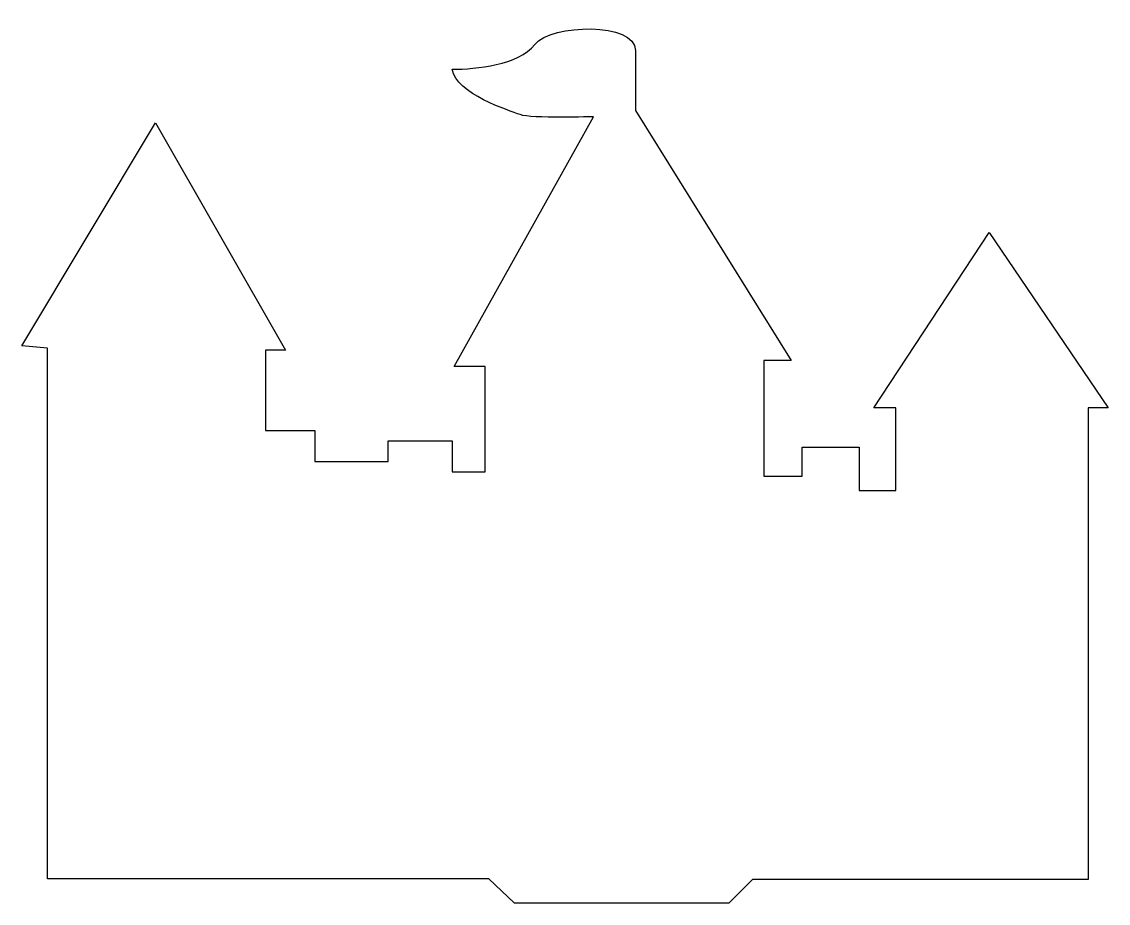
# Model space of a CAD drawing. Header units: centimetres. Extents: x -9.7 to 9.7, y -7.8 to 7.9.
import ezdxf

# ---------------------------------------------------------------- set-up
doc = ezdxf.new("R2010")
doc.units = ezdxf.units.CM
doc.header["$MEASUREMENT"] = 0
doc.layers.add('Camada 1', color=7, linetype='Continuous')

msp = doc.modelspace()

# ---------------------------------------------------------------- linework, layer by layer
at = {"layer": 'Camada 1'}
msp.add_open_spline([(-0.8968, -7.77632), (-0.8968, -7.77632), (2.9132, -7.77632), (2.9132, -7.77632), (2.9132, -7.77632), (2.9132, -7.77632), (3.33653, -7.35299), (3.33653, -7.35299), (3.33653, -7.35299), (3.33653, -7.35299), (9.30378, -7.35298), (9.30378, -7.35298), (9.30378, -7.35298), (9.30378, -7.35298), (9.30378, 1.03484), (9.30378, 1.03484), (9.30378, 1.03484), (9.30378, 1.03484), (9.66227, 1.03484), (9.66227, 1.03484), (9.66227, 1.03484), (9.66227, 1.03484), (7.54407, 4.15732), (7.54407, 4.15732), (7.54407, 4.15732), (7.54407, 4.15732), (5.49101, 1.03484), (5.49101, 1.03484), (5.49101, 1.03484), (5.49101, 1.03484), (5.88206, 1.03484), (5.88206, 1.03484), (5.88206, 1.03484), (5.88206, 1.03484), (5.88206, -0.43458), (5.88206, -0.43458), (5.88206, -0.43458), (5.88206, -0.43458), (5.23026, -0.43458), (5.23026, -0.43458), (5.23026, -0.43458), (5.23026, -0.43458), (5.23026, 0.33684), (5.23026, 0.33684), (5.23026, 0.33684), (5.23026, 0.33684), (4.22008, 0.33684), (4.22008, 0.33684), (4.22008, 0.33684), (4.22008, 0.33684), (4.22008, -0.17746), (4.22008, -0.17746), (4.22008, -0.17746), (4.22008, -0.17746), (3.53573, -0.17746), (3.53573, -0.17746), (3.53573, -0.17746), (3.53573, -0.17746), (3.53573, 1.87973), (3.53573, 1.87973), (3.53573, 1.87973), (3.53573, 1.87973), (4.02452, 1.87973), (4.02452, 1.87973), (4.02452, 1.87973), (4.02452, 1.87973), (1.25463, 6.32473), (1.25463, 6.32473), (1.25463, 6.32473), (1.25463, 6.32473), (1.25463, 6.87575), (1.25463, 7.39005), (1.25463, 7.39005), (1.25463, 7.90435), (-0.24439, 7.86765), (-0.53766, 7.50028), (-0.53766, 7.50028), (-0.831, 7.13293), (-1.58052, 7.05946), (-2.00419, 7.05946), (-2.00419, 7.05946), (-1.939, 6.61864), (-0.99393, 6.32474), (-0.79843, 6.25129), (-0.79843, 6.25129), (-0.60293, 6.17784), (0.50515, 6.21457), (0.50515, 6.21457), (0.50515, 6.21457), (0.50515, 6.21457), (-1.97154, 1.7696), (-1.97154, 1.7696), (-1.97154, 1.7696), (-1.97154, 1.7696), (-1.41753, 1.76959), (-1.41753, 1.76959), (-1.41753, 1.76959), (-1.41753, 1.76959), (-1.41753, -0.10395), (-1.41753, -0.10395), (-1.41753, -0.10395), (-1.41753, -0.10395), (-2.00419, -0.10395), (-2.00419, -0.10395), (-2.00419, -0.10395), (-2.00419, -0.10395), (-2.00419, 0.4471), (-2.00419, 0.4471), (-2.00419, 0.4471), (-2.00419, 0.4471), (-3.14473, 0.44709), (-3.14473, 0.44709), (-3.14473, 0.44709), (-3.14473, 0.44709), (-3.14473, 0.07974), (-3.14473, 0.07974), (-3.14473, 0.07974), (-3.14473, 0.07974), (-4.44823, 0.07975), (-4.44823, 0.07975), (-4.44823, 0.07975), (-4.44823, 0.07975), (-4.44823, 0.63074), (-4.44823, 0.63074), (-4.44823, 0.63074), (-4.44823, 0.63074), (-5.3281, 0.63074), (-5.3281, 0.63074), (-5.3281, 0.63074), (-5.3281, 0.63074), (-5.3281, 2.06341), (-5.3281, 2.06341), (-5.3281, 2.06341), (-5.3281, 2.06341), (-4.96964, 2.06341), (-4.96964, 2.06341), (-4.96964, 2.06341), (-4.96964, 2.06341), (-7.28337, 6.10433), (-7.28337, 6.10433), (-7.28337, 6.10433), (-7.28337, 6.10433), (-9.66227, 2.13691), (-9.66227, 2.13691), (-9.66227, 2.13691), (-9.66227, 2.13691), (-9.20605, 2.10016), (-9.20605, 2.10016), (-9.20605, 2.10016), (-9.20605, 2.10016), (-9.20605, -7.34083), (-9.20605, -7.34083), (-9.20605, -7.34083), (-9.20605, -7.34083), (-1.35541, -7.34084), (-1.35541, -7.34084), (-1.35541, -7.34084), (-1.35541, -7.34084), (-0.8968, -7.77632), (-0.8968, -7.77632)], degree=3, knots=[0, 0, 0, 0, 0.02439024, 0.02439024, 0.02439024, 0.02439024, 0.04878049, 0.04878049, 0.04878049, 0.04878049, 0.07317073, 0.07317073, 0.07317073, 0.07317073, 0.09756098, 0.09756098, 0.09756098, 0.09756098, 0.12195122, 0.12195122, 0.12195122, 0.12195122, 0.14634146, 0.14634146, 0.14634146, 0.14634146, 0.17073171, 0.17073171, 0.17073171, 0.17073171, 0.19512195, 0.19512195, 0.19512195, 0.19512195, 0.2195122, 0.2195122, 0.2195122, 0.2195122, 0.24390244, 0.24390244, 0.24390244, 0.24390244, 0.26829268, 0.26829268, 0.26829268, 0.26829268, 0.29268293, 0.29268293, 0.29268293, 0.29268293, 0.31707317, 0.31707317, 0.31707317, 0.31707317, 0.34146341, 0.34146341, 0.34146341, 0.34146341, 0.36585366, 0.36585366, 0.36585366, 0.36585366, 0.3902439, 0.3902439, 0.3902439, 0.3902439, 0.41463415, 0.41463415, 0.41463415, 0.41463415, 0.43902439, 0.43902439, 0.43902439, 0.43902439, 0.46341463, 0.46341463, 0.46341463, 0.46341463, 0.48780488, 0.48780488, 0.48780488, 0.48780488, 0.51219512, 0.51219512, 0.51219512, 0.51219512, 0.53658537, 0.53658537, 0.53658537, 0.53658537, 0.56097561, 0.56097561, 0.56097561, 0.56097561, 0.58536585, 0.58536585, 0.58536585, 0.58536585, 0.6097561, 0.6097561, 0.6097561, 0.6097561, 0.63414634, 0.63414634, 0.63414634, 0.63414634, 0.65853659, 0.65853659, 0.65853659, 0.65853659, 0.68292683, 0.68292683, 0.68292683, 0.68292683, 0.70731707, 0.70731707, 0.70731707, 0.70731707, 0.73170732, 0.73170732, 0.73170732, 0.73170732, 0.75609756, 0.75609756, 0.75609756, 0.75609756, 0.7804878, 0.7804878, 0.7804878, 0.7804878, 0.80487805, 0.80487805, 0.80487805, 0.80487805, 0.82926829, 0.82926829, 0.82926829, 0.82926829, 0.85365854, 0.85365854, 0.85365854, 0.85365854, 0.87804878, 0.87804878, 0.87804878, 0.87804878, 0.90243902, 0.90243902, 0.90243902, 0.90243902, 0.92682927, 0.92682927, 0.92682927, 0.92682927, 0.95121951, 0.95121951, 0.95121951, 0.95121951, 1, 1, 1, 1], dxfattribs=at)

doc.saveas('drawing.dxf')
